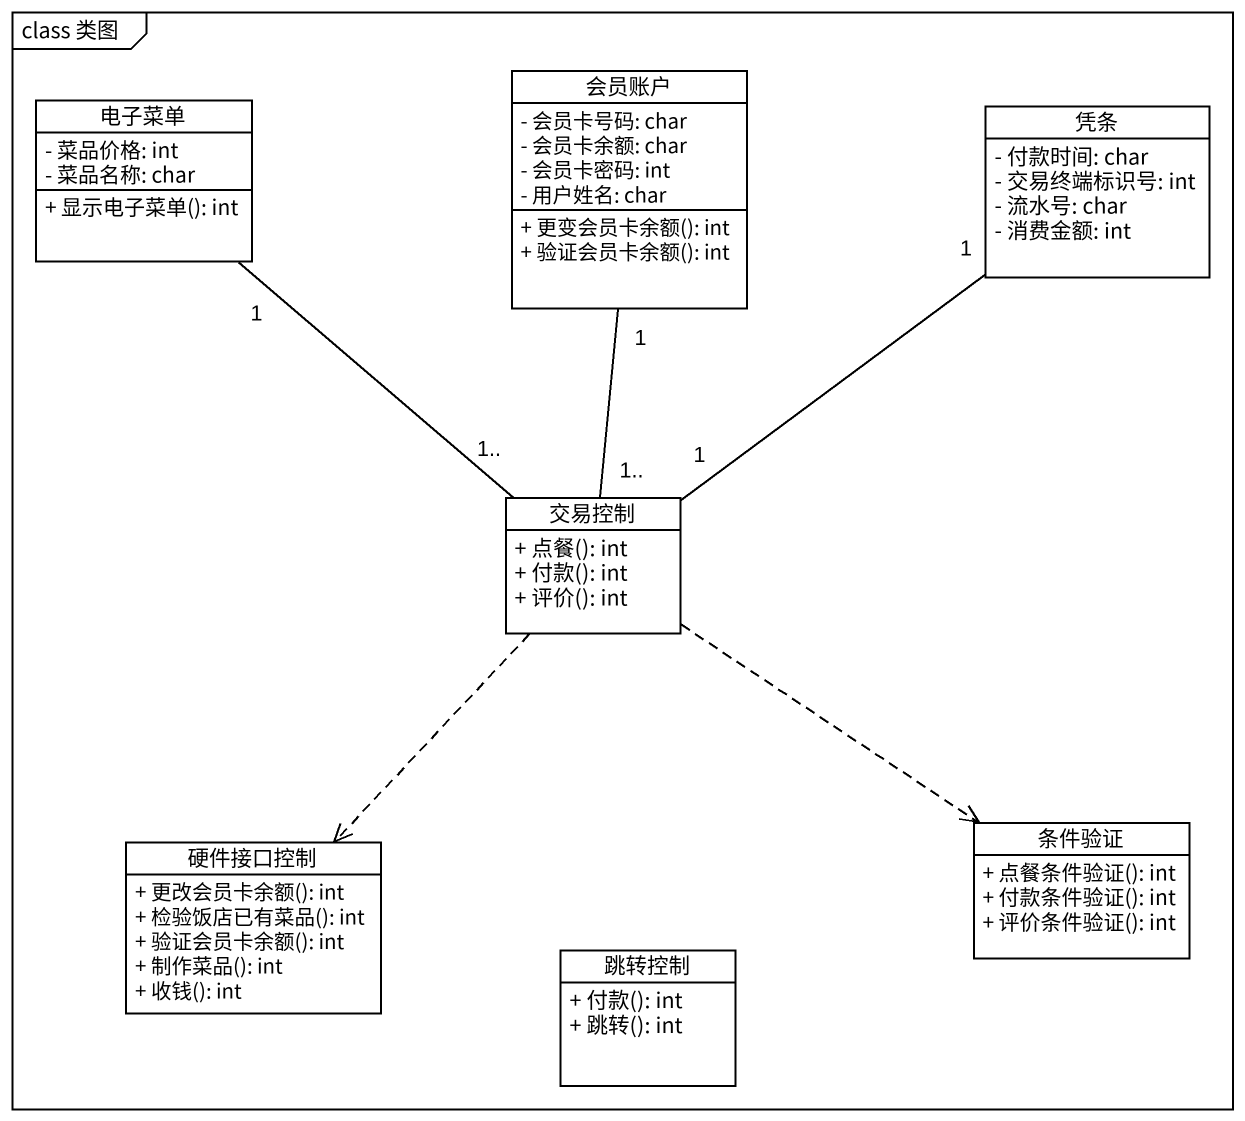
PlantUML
@startuml
mainframe class 类图
hide circle
hide empty members
skinparam classAttributeIconSize 0
class 会员账户 {
  - 会员卡号码: char
  - 会员卡余额: char
  - 会员卡密码: int
  - 用户姓名: char
  + 更变会员卡余额(): int
  + 验证会员卡余额(): int
}
class 电子菜单 {
  - 菜品价格: int
  - 菜品名称: char
  + 显示电子菜单(): int
}
class 凭条 {
  - 付款时间: char
  - 交易终端标识号: int
  - 流水号: char
  - 消费金额: int
}
class 交易控制 {
  + 点餐(): int
  + 付款(): int
  + 评价(): int
}
class 硬件接口控制 {
  + 更改会员卡余额(): int
  + 检验饭店已有菜品(): int
  + 验证会员卡余额(): int
  + 制作菜品(): int
  + 收钱(): int
}
class 条件验证 {
  + 点餐条件验证(): int
  + 付款条件验证(): int
  + 评价条件验证(): int
}
class 跳转控制 {
  + 付款(): int
  + 跳转(): int
}
会员账户 "1" -- "1.." 交易控制
电子菜单 "1" -- "1.." 交易控制
凭条 "1" -- "1" 交易控制
交易控制 ..> 硬件接口控制
交易控制 ..> 条件验证
@enduml
